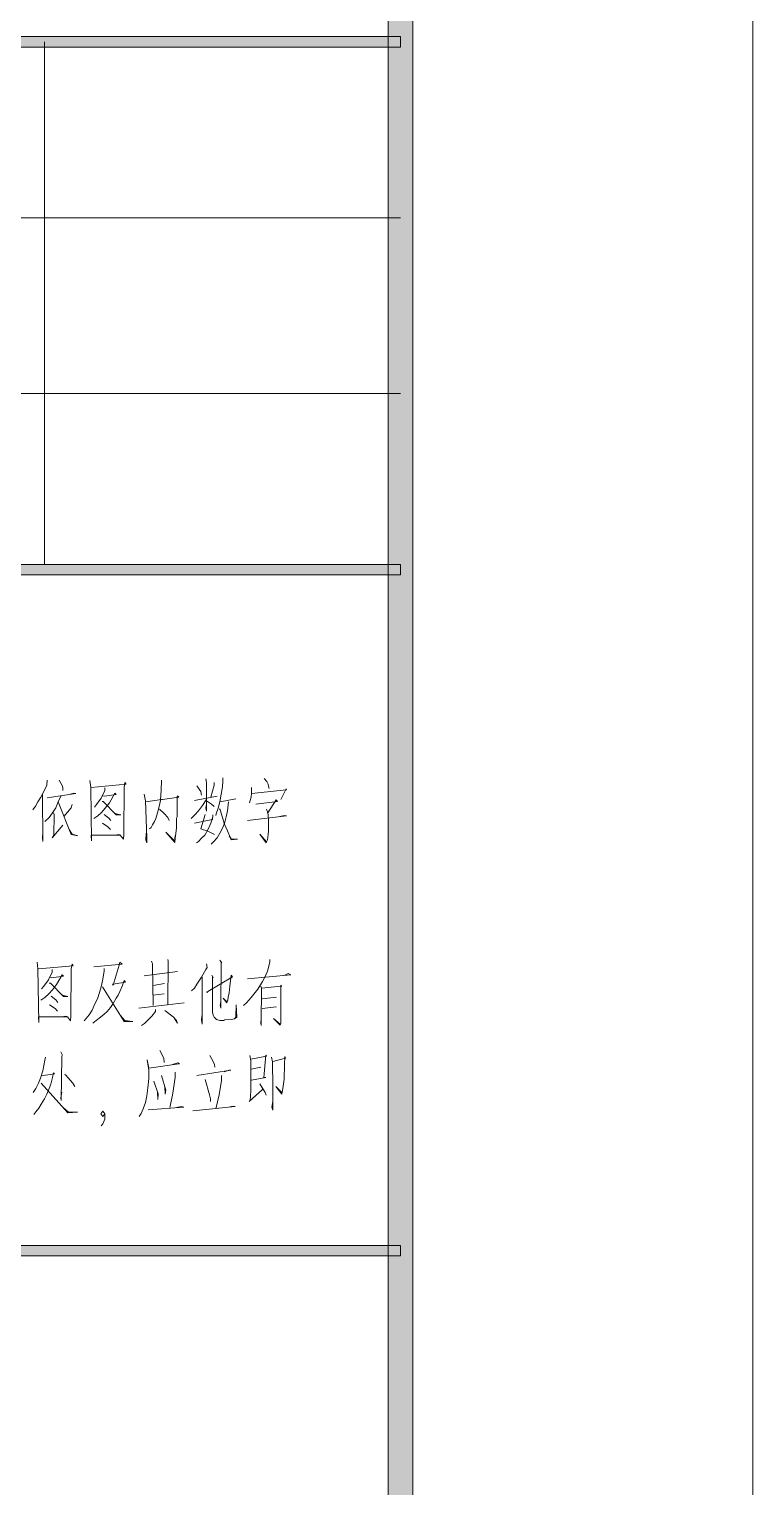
# Model space of a CAD drawing. Header units: millimetres. Extents: x 0 to 586, y 0 to 414.
# Drawn here: x 565.38 to 585.63, y 287.44 to 328.26 of the extents above; entities that cross this region are included whole.
import ezdxf

# ---------------------------------------------------------------- set-up
doc = ezdxf.new("R2010")
doc.units = ezdxf.units.MM

msp = doc.modelspace()

# ---------------------------------------------------------------- hatches: boundary and pattern name
h = msp.add_hatch(color=0)
h.dxf.hatch_style = 2
h.paths.add_polyline_path([(576.117861, 9.514417), (575.429944, 10.205861), (575.429944, 403.877639), (576.117861, 404.569083)])
h = msp.add_hatch(color=0)
h.dxf.hatch_style = 2
h.paths.add_polyline_path([(541.291639, 327.75525), (541.291639, 328.048056), (575.772139, 328.048056), (575.772139, 327.75525)])
h = msp.add_hatch(color=0)
h.dxf.hatch_style = 2
h.paths.add_polyline_path([(541.390417, 312.973861), (541.390417, 313.270194), (575.772139, 313.270194), (575.772139, 312.973861)])
h = msp.add_hatch(color=0)
h.dxf.hatch_style = 2
h.paths.add_polyline_path([(541.390417, 293.906222), (541.390417, 294.202556), (575.772139, 294.202556), (575.772139, 293.906222)])

# ---------------------------------------------------------------- linework, layer by layer
at = {"color": 0, "lineweight": 0}
for points in [[(0, 0), (585.632278, 0), (585.632278, 414.0835), (0, 414.0835)], [(576.117861, 9.514417), (575.429944, 10.205861), (575.429944, 403.877639), (576.117861, 404.569083)], [(541.291639, 327.75525), (541.291639, 328.048056), (575.772139, 328.048056), (575.772139, 327.75525)], [(541.390417, 312.973861), (541.390417, 313.270194), (575.772139, 313.270194), (575.772139, 312.973861)], [(541.390417, 293.906222), (541.390417, 294.202556), (575.772139, 294.202556), (575.772139, 293.906222)]]:
    msp.add_lwpolyline(points, close=True, dxfattribs=at)
for points in [[(565.809694, 327.899889), (565.809694, 313.259611)], [(541.291639, 322.975111), (575.772139, 322.975111)], [(541.291639, 318.050333), (575.772139, 318.050333)], [(565.883778, 307.230639), (565.873194, 307.086), (565.792056, 306.909611), (565.707389, 306.750861), (565.62625, 306.620333), (565.555694, 306.503917), (565.488667, 306.401611)], [(566.222444, 307.230639), (566.314167, 307.057778), (566.328278, 307.011917), (566.328278, 306.941361)], [(567.083222, 307.216528), (567.107917, 307.026028), (567.129083, 305.526722), (567.1185, 305.689), (567.947528, 305.689), (567.887556, 305.703111), (567.771139, 305.689)], [(567.1185, 307.026028), (568.099222, 307.114222), (568.063944, 307.160083), (568.03925, 307.026028), (568.028667, 305.717222), (568.018083, 305.572583), (567.933417, 305.689)], [(567.503028, 307.011917), (567.503028, 306.941361), (567.397194, 306.722639), (567.270194, 306.54625), (567.21375, 306.475694)], [(569.087, 307.230639), (569.076417, 306.941361), (569.05525, 306.690889), (569.05525, 306.662667), (569.019972, 306.489806), (568.970583, 306.313417), (568.924722, 306.154667), (568.889444, 306.066472), (568.833, 305.978278), (568.797722, 305.904194), (568.751861, 305.861861)], [(570.078306, 307.071889), (570.184139, 306.909611), (570.208833, 306.810833)], [(570.32525, 307.262389), (570.346417, 307.160083), (570.346417, 306.359278), (570.32525, 306.458056), (570.346417, 306.54625)], [(570.558083, 307.160083), (570.558083, 307.086), (570.462833, 306.750861)], [(570.8015, 307.290611), (570.8015, 307.202417), (570.790917, 307.043667), (570.755639, 306.839056), (570.720361, 306.620333), (570.6745, 306.443944), (570.614528, 306.285194), (570.603944, 306.239333)], [(571.605833, 307.026028), (571.605833, 306.867278), (571.59525, 306.750861), (571.570556, 306.662667), (571.545861, 306.592111)], [(571.605833, 306.853167), (572.583028, 306.955472), (572.572444, 306.983694), (572.42075, 306.690889)], [(571.955083, 307.2765), (572.036222, 307.188306), (572.0715, 307.114222), (572.082083, 307.057778), (572.096194, 306.997806)], [(565.756778, 306.839056), (565.767361, 305.512611), (565.756778, 305.600806), (565.767361, 305.759556)], [(566.268306, 306.779083), (566.187167, 306.606222), (566.127194, 306.458056), (566.035472, 306.313417), (565.940222, 306.182889), (565.823806, 306.066472)], [(565.883778, 306.73675), (566.688111, 306.853167), (566.628139, 306.867278), (566.536417, 306.839056)], [(566.19775, 306.620333), (566.561111, 305.703111), (566.744556, 305.671361), (566.582278, 305.717222), (566.501139, 305.84775)], [(566.582278, 306.54625), (566.561111, 306.458056), (566.349444, 306.211111)], [(567.446583, 306.793194), (567.492444, 306.779083), (567.817, 306.824944), (567.781722, 306.867278), (567.633556, 306.592111), (567.513611, 306.443944), (567.411306, 306.327528), (567.305472, 306.225222), (567.189056, 306.154667)], [(567.421889, 306.634444), (567.457167, 306.634444), (567.817, 306.256972), (567.947528, 306.256972), (567.817, 306.285194), (567.760556, 306.313417)], [(568.600167, 306.839056), (568.635444, 306.648556), (568.670722, 305.614917), (568.670722, 305.470278), (568.646028, 305.554944), (568.656611, 305.745444)], [(568.646028, 306.620333), (569.087, 306.690889), (569.111694, 306.690889), (569.566778, 306.750861), (569.5315, 306.793194), (569.520917, 306.764972), (569.520917, 306.458056), (569.520917, 306.197), (569.506806, 306.168778), (569.506806, 305.921833), (569.506806, 305.890083), (569.485639, 305.731333), (569.471528, 305.600806), (569.460944, 305.484389), (569.203417, 305.773667), (569.450361, 305.526722), (569.471528, 305.671361)], [(570.335833, 306.676778), (570.23, 306.518028), (570.124167, 306.373389), (570.021861, 306.256972), (569.916028, 306.154667)], [(570.00775, 306.662667), (570.639222, 306.779083)], [(570.346417, 306.648556), (570.487528, 306.560361), (570.558083, 306.489806)], [(570.963778, 306.620333), (570.9285, 306.373389), (570.893222, 306.197), (570.861472, 306.052361), (570.812083, 305.921833), (570.720361, 305.745444), (570.639222, 305.614917), (570.543972, 305.4985), (570.476944, 305.438528)], [(570.730944, 306.620333), (571.161333, 306.708528)], [(571.72225, 306.560361), (572.329028, 306.634444), (572.29375, 306.676778), (572.060917, 306.313417)], [(566.060167, 306.313417), (566.081333, 306.271083), (566.07075, 305.689), (566.024889, 305.614917), (566.328278, 305.964167)], [(567.481861, 306.271083), (567.608861, 306.168778), (567.665306, 306.094694)], [(569.030556, 306.415722), (569.157556, 306.299306), (569.263389, 306.182889), (569.298667, 306.094694), (569.273972, 306.154667)], [(570.00775, 306.024139), (570.508694, 306.122917), (570.522806, 306.256972), (570.522806, 306.197), (570.462833, 306.024139), (570.381694, 305.833639), (570.300556, 305.689), (570.208833, 305.600806), (570.124167, 305.512611), (570.067722, 305.470278)], [(570.311139, 306.271083), (570.184139, 305.861861), (570.265278, 305.833639), (570.360528, 305.805417), (570.45225, 305.759556), (570.568667, 305.703111)], [(570.709778, 306.429833), (570.730944, 306.401611), (570.847361, 305.992389), (570.9285, 305.805417), (571.013167, 305.600806), (571.034333, 305.554944), (571.210722, 305.572583), (571.034333, 305.586694), (570.977889, 305.671361)], [(571.489417, 306.094694), (572.583028, 306.225222), (572.516, 306.239333), (572.350194, 306.197)], [(572.025639, 306.415722), (572.050333, 306.341639), (572.0715, 306.256972), (572.082083, 306.108806), (572.082083, 305.964167), (572.082083, 305.805417), (572.0715, 305.703111), (572.060917, 305.629028), (572.050333, 305.554944), (572.025639, 305.4985), (572.015056, 305.470278), (571.838667, 305.717222), (572.025639, 305.4985)], [(567.432472, 306.024139), (567.584167, 305.921833), (567.654722, 305.84775)], [(565.605083, 302.129472), (565.62625, 301.9425), (565.650944, 300.439667), (565.640361, 300.601944), (566.465861, 300.601944), (566.409417, 300.616056), (566.293, 300.601944)], [(565.640361, 301.9425), (566.617556, 302.027167), (566.582278, 302.073028), (566.561111, 301.9425), (566.547, 300.630167), (566.536417, 300.485528), (566.455278, 300.601944)], [(567.189056, 301.998944), (567.982806, 302.073028), (567.922833, 302.129472), (567.898139, 302.044806), (567.817, 301.766111), (567.735861, 301.490944), (567.714694, 301.519167), (567.735861, 301.519167), (568.074528, 301.575611), (568.03925, 301.621472), (567.982806, 301.459194), (567.922833, 301.314556), (567.876972, 301.21225), (567.817, 301.124056), (567.735861, 300.979417), (567.654722, 300.863), (567.563, 300.746583), (567.481861, 300.6725), (567.376028, 300.587833), (567.259611, 300.499639), (567.164361, 300.425556)], [(568.808306, 302.161222), (568.833, 302.087139), (568.854167, 300.922972)], [(569.263389, 302.203556), (569.273972, 302.161222), (569.263389, 300.951194)], [(570.346417, 302.087139), (570.360528, 301.984833), (570.32525, 301.928389), (570.208833, 301.709667), (570.078306, 301.519167), (570.00775, 301.40275), (569.926611, 301.328667)], [(570.720361, 302.189444), (570.776806, 302.115361), (570.755639, 302.129472), (570.745056, 300.848889), (570.730944, 300.922972), (570.745056, 301.025278)], [(572.117361, 302.203556), (572.117361, 302.129472), (572.050333, 301.882528), (571.979778, 301.709667), (571.909222, 301.59325), (571.782222, 301.374528), (571.59525, 301.141694), (571.464722, 300.993528), (571.383583, 300.922972)], [(565.964917, 301.709667), (566.010778, 301.695556), (566.338861, 301.737889), (566.303583, 301.780222), (566.151889, 301.505056), (566.035472, 301.360417), (565.929639, 301.244), (565.823806, 301.141694), (565.707389, 301.067611)], [(566.024889, 301.928389), (566.024889, 301.854306), (565.919056, 301.635583), (565.792056, 301.459194), (565.732083, 301.388639)], [(567.481861, 301.956611), (567.481861, 301.882528), (567.432472, 301.607361), (567.397194, 301.445083), (567.351333, 301.286333), (567.294889, 301.109944), (567.224333, 300.965306), (567.143194, 300.788917), (567.062056, 300.658389), (566.966806, 300.541972), (566.920944, 300.485528)], [(568.600167, 301.752), (569.5315, 301.868417)], [(570.219417, 301.709667), (570.219417, 300.397333), (570.208833, 300.51375), (570.219417, 300.6725)], [(570.346417, 301.300444), (570.371111, 301.286333), (570.381694, 301.314556), (571.069611, 301.723778), (571.034333, 301.766111), (570.999056, 301.459194), (570.977889, 301.272222), (570.953194, 301.155806), (570.942611, 301.067611), (570.917917, 300.993528), (570.812083, 301.124056), (570.917917, 301.025278), (570.9285, 301.0535)], [(570.498111, 301.766111), (570.533389, 301.695556), (570.508694, 301.723778), (570.508694, 300.834778), (570.508694, 300.732472), (570.533389, 300.644278), (570.558083, 300.587833), (570.593361, 300.556083), (570.628639, 300.527861), (570.720361, 300.499639), (570.836778, 300.499639), (570.847361, 300.51375), (571.034333, 300.527861), (571.129583, 300.541972), (571.196611, 300.587833), (571.175444, 300.937083), (571.161333, 300.587833), (571.129583, 300.541972)], [(571.489417, 301.663806), (572.702972, 301.780222), (572.632417, 301.811972)], [(572.632417, 301.811972), (572.537167, 301.766111)], [(565.940222, 301.547389), (565.9755, 301.547389), (566.338861, 301.169917), (566.465861, 301.169917), (566.338861, 301.198139), (566.278889, 301.226361)], [(567.432472, 301.445083), (568.03925, 300.471417), (568.282667, 300.471417), (568.063944, 300.499639), (568.03925, 300.51375), (567.947528, 300.630167)], [(568.843583, 301.21225), (569.157556, 301.244)], [(568.854167, 301.476833), (569.171667, 301.533278)], [(571.863361, 301.459194), (571.884528, 301.40275), (571.873944, 300.439667), (571.873944, 300.355), (571.863361, 300.439667), (571.873944, 300.541972)], [(571.884528, 301.40275), (572.42075, 301.459194), (572.42075, 301.490944), (572.445444, 301.459194), (572.42075, 301.445083), (572.42075, 300.425556), (572.410167, 300.369111), (572.223194, 300.556083), (572.410167, 300.397333)], [(565.954333, 300.937083), (566.106028, 300.834778), (566.176583, 300.760694)], [(566.000194, 301.184028), (566.127194, 301.081722), (566.187167, 301.007639)], [(568.448472, 300.848889), (569.718472, 300.993528)], [(568.914139, 300.806556), (568.914139, 300.746583), (568.818889, 300.616056), (568.716583, 300.51375), (568.61075, 300.411444), (568.529611, 300.355)], [(572.304333, 301.155806), (571.898639, 301.109944)], [(571.898639, 300.834778), (572.304333, 300.877111)], [(569.18225, 300.774806), (569.415083, 300.601944), (569.506806, 300.499639), (569.5315, 300.425556), (569.450361, 300.556083)], [(566.268306, 299.617694), (566.303583, 299.543611), (566.293, 299.469528), (566.278889, 298.263028), (566.268306, 298.333583), (566.293, 298.495861)], [(569.041139, 299.660028), (569.146972, 299.441306), (569.157556, 299.324889)], [(565.837917, 299.469528), (565.823806, 299.384861), (565.767361, 299.092056), (565.696806, 298.887444), (565.640361, 298.742806), (565.569806, 298.598167), (565.49925, 298.48175)], [(569.390389, 299.268444), (569.542083, 299.310778), (569.587944, 299.282556), (569.566778, 299.282556), (568.727167, 299.166139), (568.681306, 299.398972), (568.727167, 299.106167), (568.727167, 298.873333), (568.702472, 298.612278), (568.670722, 298.393556), (568.635444, 298.203056), (568.575472, 298.030194), (568.519028, 297.899667), (568.459056, 297.811472)], [(570.441667, 299.515389), (570.533389, 299.353111), (570.568667, 299.268444), (570.57925, 299.194361)], [(571.559972, 299.515389), (571.581139, 299.37075), (571.581139, 298.933306), (571.581139, 298.566417), (571.581139, 298.524083), (571.570556, 298.263028), (571.535278, 298.234806), (571.909222, 298.566417), (571.919806, 298.584056), (571.838667, 298.728694), (571.990361, 298.48175), (572.015056, 298.407667)], [(571.581139, 299.413083), (572.025639, 299.501278), (572.000944, 299.5295), (571.9445, 298.901556), (572.000944, 298.901556), (571.605833, 298.831)], [(571.59525, 299.137917), (571.863361, 299.194361)], [(572.16675, 299.469528), (572.187917, 299.339), (572.1985, 298.6405), (572.1985, 298.598167), (572.1985, 297.984333), (572.177333, 298.072528), (572.1985, 298.234806)], [(572.1985, 299.353111), (572.551278, 299.441306), (572.537167, 299.487167), (572.526583, 299.268444), (572.516, 298.859222), (572.480722, 298.598167), (572.466611, 298.495861), (572.456028, 298.435889), (572.283167, 298.654611), (572.456028, 298.48175)], [(565.7215, 298.947417), (566.091917, 299.003861), (566.060167, 299.035611), (566.035472, 298.901556), (565.989611, 298.714583), (565.940222, 298.598167), (565.873194, 298.435889), (565.813222, 298.305361), (565.7215, 298.160722), (565.650944, 298.044306), (565.569806, 297.942), (565.509833, 297.867917)], [(566.374139, 298.98975), (566.395306, 298.975639), (566.606972, 298.742806), (566.663417, 298.654611)], [(568.868278, 298.802778), (568.995278, 298.45), (568.984694, 298.29125), (568.970583, 298.495861)], [(569.087, 298.961528), (569.203417, 298.552306), (569.192833, 298.435889), (569.18225, 298.6405)], [(569.471528, 299.049722), (569.471528, 298.901556), (569.390389, 298.407667), (569.323361, 298.058417)], [(570.078306, 298.961528), (571.02375, 299.106167), (570.977889, 299.106167), (570.836778, 299.063833)], [(570.311139, 298.845111), (570.427556, 298.421778), (570.45225, 298.305361), (570.45225, 298.234806)], [(570.766222, 298.961528), (570.766222, 298.816889), (570.695667, 298.421778), (570.603944, 298.030194)], [(565.7215, 298.742806), (566.465861, 297.913778), (566.733972, 297.927889), (566.723389, 297.927889), (566.476444, 297.942), (566.349444, 298.044306)], [(567.397194, 297.546889), (567.446583, 297.606861), (567.503028, 297.737389), (567.503028, 297.882028), (567.446583, 297.956111), (567.386611, 297.882028), (567.446583, 297.811472), (567.503028, 297.882028)], [(568.716583, 297.998444), (569.707889, 298.072528), (569.647917, 298.086639), (569.506806, 298.058417)], [(569.961889, 297.970222), (571.15075, 298.086639), (571.094306, 298.10075), (570.963778, 298.072528)]]:
    msp.add_lwpolyline(points, dxfattribs=at)

doc.saveas('drawing.dxf')
